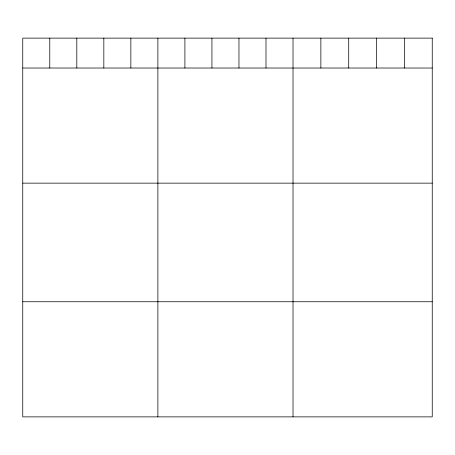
<?xml version="1.0" encoding="UTF-8"?>
<svg xmlns="http://www.w3.org/2000/svg" width="455" height="455" viewBox="0 0 455 455"><rect width="100%" height="100%" fill="white"/><g stroke="black" fill="none" stroke-linecap="round" stroke-linejoin="round"><path stroke-width="0.68" d="M22.75 68.022L432.25 68.022M22.75 183.143L432.25 183.143M22.75 301.756L432.25 301.756M404.404 38.123L404.404 68.022M376.558 38.123L376.558 68.022M348.712 38.123L348.712 68.022M320.866 38.123L320.866 68.022M293.02 38.123L293.02 416.877M265.993 38.123L265.993 68.022M238.966 38.123L238.966 68.022M211.939 38.123L211.939 68.022M184.912 38.123L184.912 68.022M157.885 38.123L157.885 416.877M130.858 38.123L130.858 68.022M103.831 38.123L103.831 68.022M76.804 38.123L76.804 68.022M49.777 38.123L49.777 68.022M432.25 38.123L22.75 38.123L22.75 416.877L432.25 416.877L432.25 38.123"/></g></svg>
